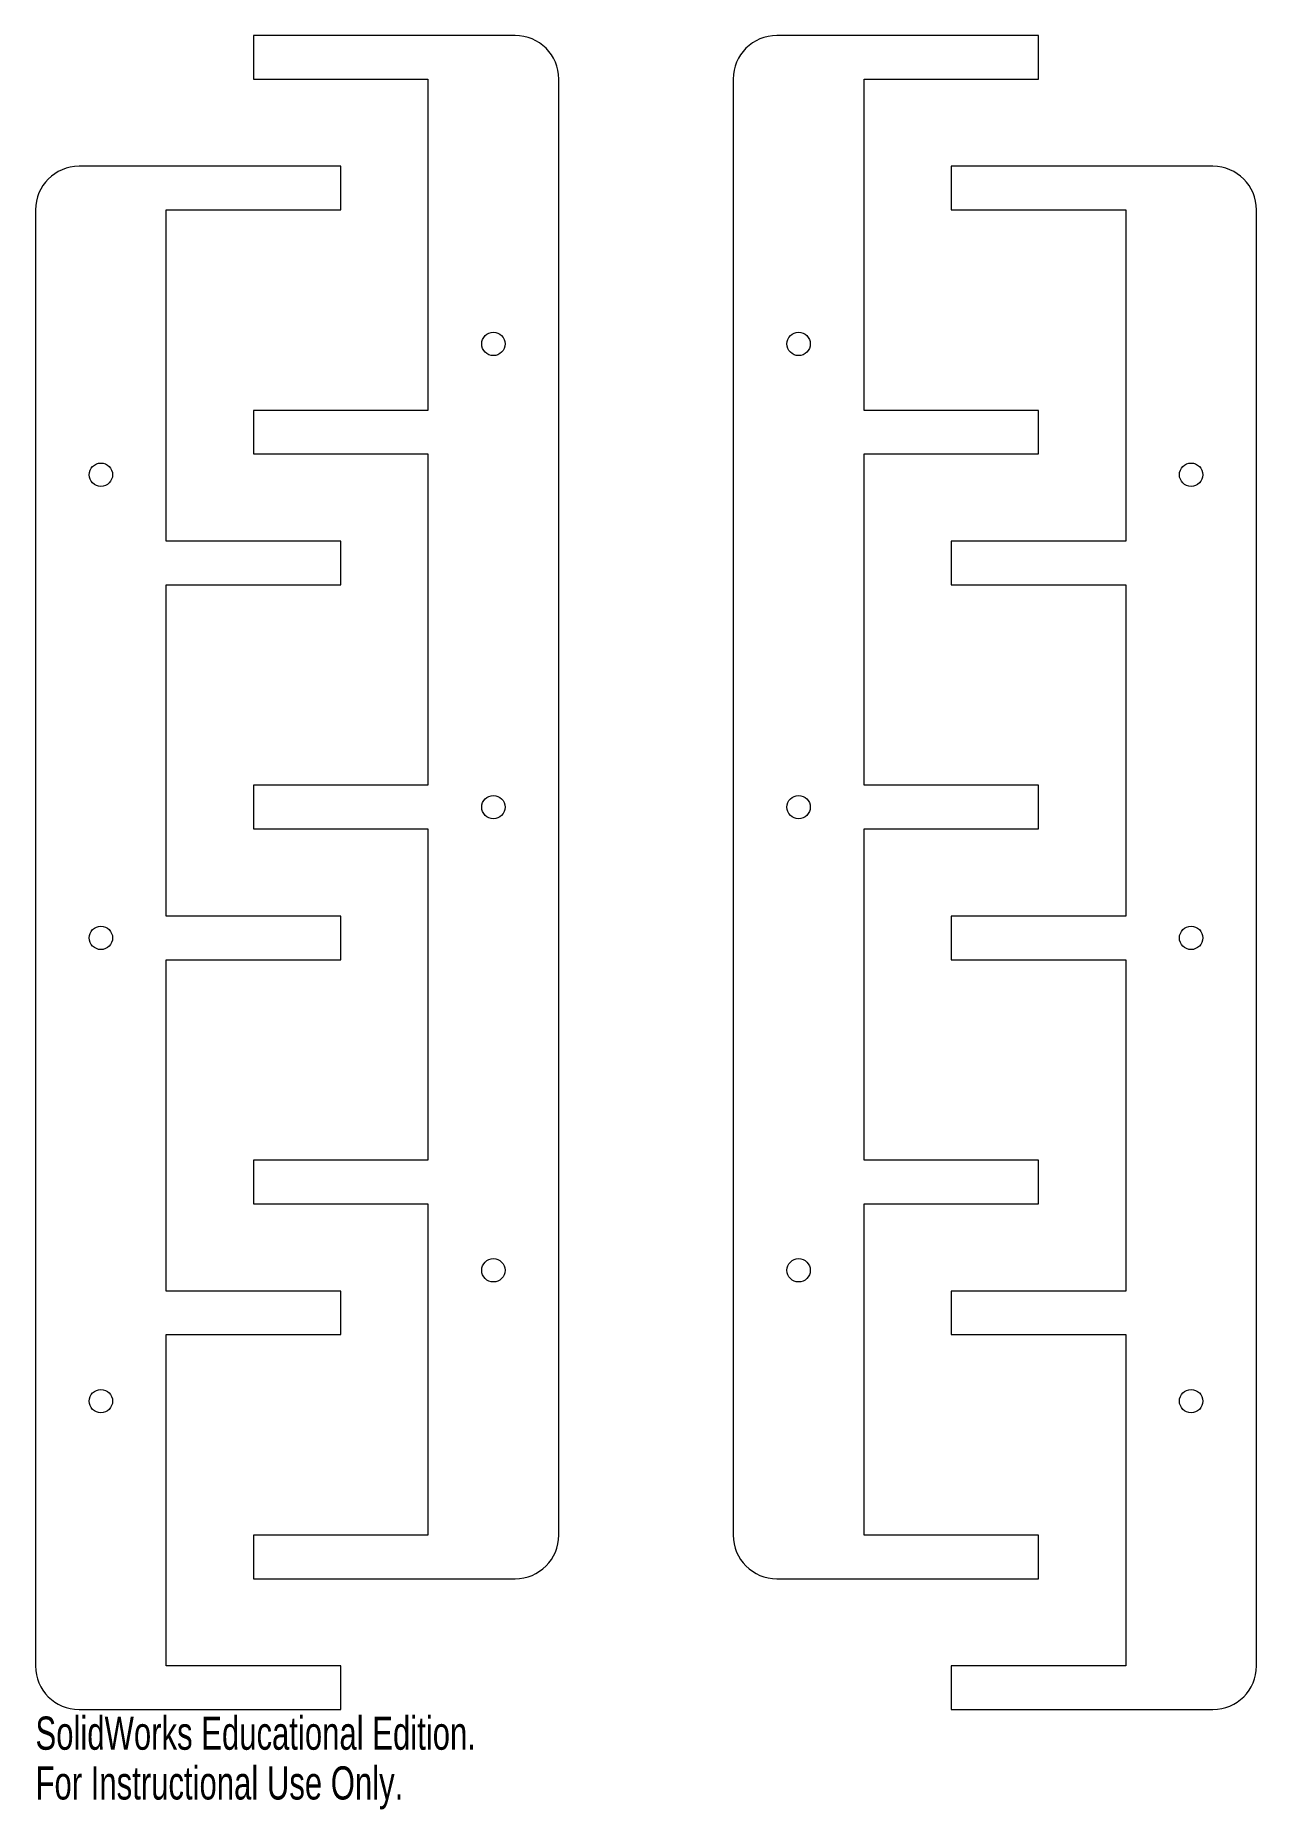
# Model space of a CAD drawing. Header units: inches. Extents: x 0.5 to 7.5, y -0.3 to 9.9.
import ezdxf

# ---------------------------------------------------------------- set-up
doc = ezdxf.new("R2010")
doc.units = ezdxf.units.IN
doc.header["$MEASUREMENT"] = 0
doc.styles.add('SLDTEXTSTYLE0', font='TXT', dxfattribs={"width": 0.7})

msp = doc.modelspace()

# ---------------------------------------------------------------- linework, layer by layer
at = {"color": 7, "linetype": 'Continuous', "lineweight": 15}
for p, q in [((3.25, 9.85), (1.75, 9.85)), ((1.75, 9.85), (1.75, 9.6)), ((6.25, 9.85), (4.75, 9.85)), ((6.25, 9.6), (6.25, 9.85)), ((1.75, 9.6), (2.75, 9.6)), ((2.75, 9.6), (2.75, 7.7)), ((3.5, 1.25), (3.5, 9.6)), ((4.5, 9.6), (4.5, 1.25)), ((5.25, 9.6), (6.25, 9.6)), ((5.25, 7.7), (5.25, 9.6)), ((2.25, 9.1), (0.75, 9.1)), ((2.25, 8.85), (2.25, 9.1)), ((7.25, 9.1), (5.75, 9.1)), ((5.75, 9.1), (5.75, 8.85)), ((0.5, 8.85), (0.5, 0.5)), ((1.25, 8.85), (2.25, 8.85)), ((1.25, 6.95), (1.25, 8.85)), ((5.75, 8.85), (6.75, 8.85)), ((6.75, 8.85), (6.75, 6.95)), ((7.5, 0.5), (7.5, 8.85)), ((1.75, 7.7), (1.75, 7.45)), ((2.75, 7.7), (1.75, 7.7)), ((6.25, 7.7), (5.25, 7.7)), ((6.25, 7.45), (6.25, 7.7)), ((1.75, 7.45), (2.75, 7.45)), ((2.75, 7.45), (2.75, 5.55)), ((5.25, 7.45), (6.25, 7.45)), ((5.25, 5.55), (5.25, 7.45)), ((2.25, 6.95), (1.25, 6.95)), ((2.25, 6.7), (2.25, 6.95)), ((5.75, 6.95), (5.75, 6.7)), ((6.75, 6.95), (5.75, 6.95)), ((1.25, 6.7), (2.25, 6.7)), ((1.25, 4.8), (1.25, 6.7)), ((5.75, 6.7), (6.75, 6.7)), ((6.75, 6.7), (6.75, 4.8)), ((1.75, 5.55), (1.75, 5.3)), ((2.75, 5.55), (1.75, 5.55)), ((6.25, 5.55), (5.25, 5.55)), ((6.25, 5.3), (6.25, 5.55)), ((1.75, 5.3), (2.75, 5.3)), ((2.75, 5.3), (2.75, 3.4)), ((5.25, 5.3), (6.25, 5.3)), ((5.25, 3.4), (5.25, 5.3)), ((2.25, 4.8), (1.25, 4.8)), ((2.25, 4.55), (2.25, 4.8)), ((5.75, 4.8), (5.75, 4.55)), ((6.75, 4.8), (5.75, 4.8)), ((1.25, 4.55), (2.25, 4.55)), ((1.25, 2.65), (1.25, 4.55)), ((5.75, 4.55), (6.75, 4.55)), ((6.75, 4.55), (6.75, 2.65)), ((1.75, 3.4), (1.75, 3.15)), ((2.75, 3.4), (1.75, 3.4)), ((6.25, 3.4), (5.25, 3.4)), ((6.25, 3.15), (6.25, 3.4)), ((1.75, 3.15), (2.75, 3.15)), ((2.75, 3.15), (2.75, 1.25)), ((5.25, 3.15), (6.25, 3.15)), ((5.25, 1.25), (5.25, 3.15)), ((2.25, 2.65), (1.25, 2.65)), ((2.25, 2.4), (2.25, 2.65)), ((5.75, 2.65), (5.75, 2.4)), ((6.75, 2.65), (5.75, 2.65)), ((1.25, 2.4), (2.25, 2.4)), ((1.25, 0.5), (1.25, 2.4)), ((5.75, 2.4), (6.75, 2.4)), ((6.75, 2.4), (6.75, 0.5)), ((1.75, 1.25), (1.75, 1)), ((2.75, 1.25), (1.75, 1.25)), ((6.25, 1.25), (5.25, 1.25)), ((6.25, 1), (6.25, 1.25)), ((1.75, 1), (3.25, 1)), ((4.75, 1), (6.25, 1)), ((2.25, 0.5), (1.25, 0.5)), ((2.25, 0.25), (2.25, 0.5)), ((5.75, 0.5), (5.75, 0.25)), ((6.75, 0.5), (5.75, 0.5)), ((0.75, 0.25), (2.25, 0.25)), ((5.75, 0.25), (7.25, 0.25))]:
    msp.add_line(p, q, dxfattribs=at)
for centre in [(3.125, 8.08125), (4.875, 8.08125), (0.875, 7.33125), (7.125, 7.33125), (3.125, 5.425), (4.875, 5.425), (0.875, 4.675), (7.125, 4.675), (3.125, 2.76875), (4.875, 2.76875), (0.875, 2.01875), (7.125, 2.01875)]:
    msp.add_circle(centre, 0.06693, dxfattribs=at)
for centre, start, end in [((3.25, 9.6), 0, 90), ((4.75, 9.6), 90, 180), ((0.75, 8.85), 90, 180), ((7.25, 8.85), 0, 90), ((3.25, 1.25), 270, 0), ((4.75, 1.25), 180, 270), ((0.75, 0.5), 180, 270), ((7.25, 0.5), 270, 0)]:
    msp.add_arc(centre, 0.25, start, end, dxfattribs=at)

# ---------------------------------------------------------------- texts
at = {"color": 7, "linetype": 'Continuous', "char_height": 0.1903, "attachment_point": 1, "style": 'SLDTEXTSTYLE0'}
for s, insert in [('SolidWorks Educational Edition.', (0.5, 0.20986)), ('For Instructional Use Only.', (0.5, -0.07559))]:
    msp.add_mtext(s, dxfattribs=dict(at, insert=insert))

doc.saveas('drawing.dxf')
